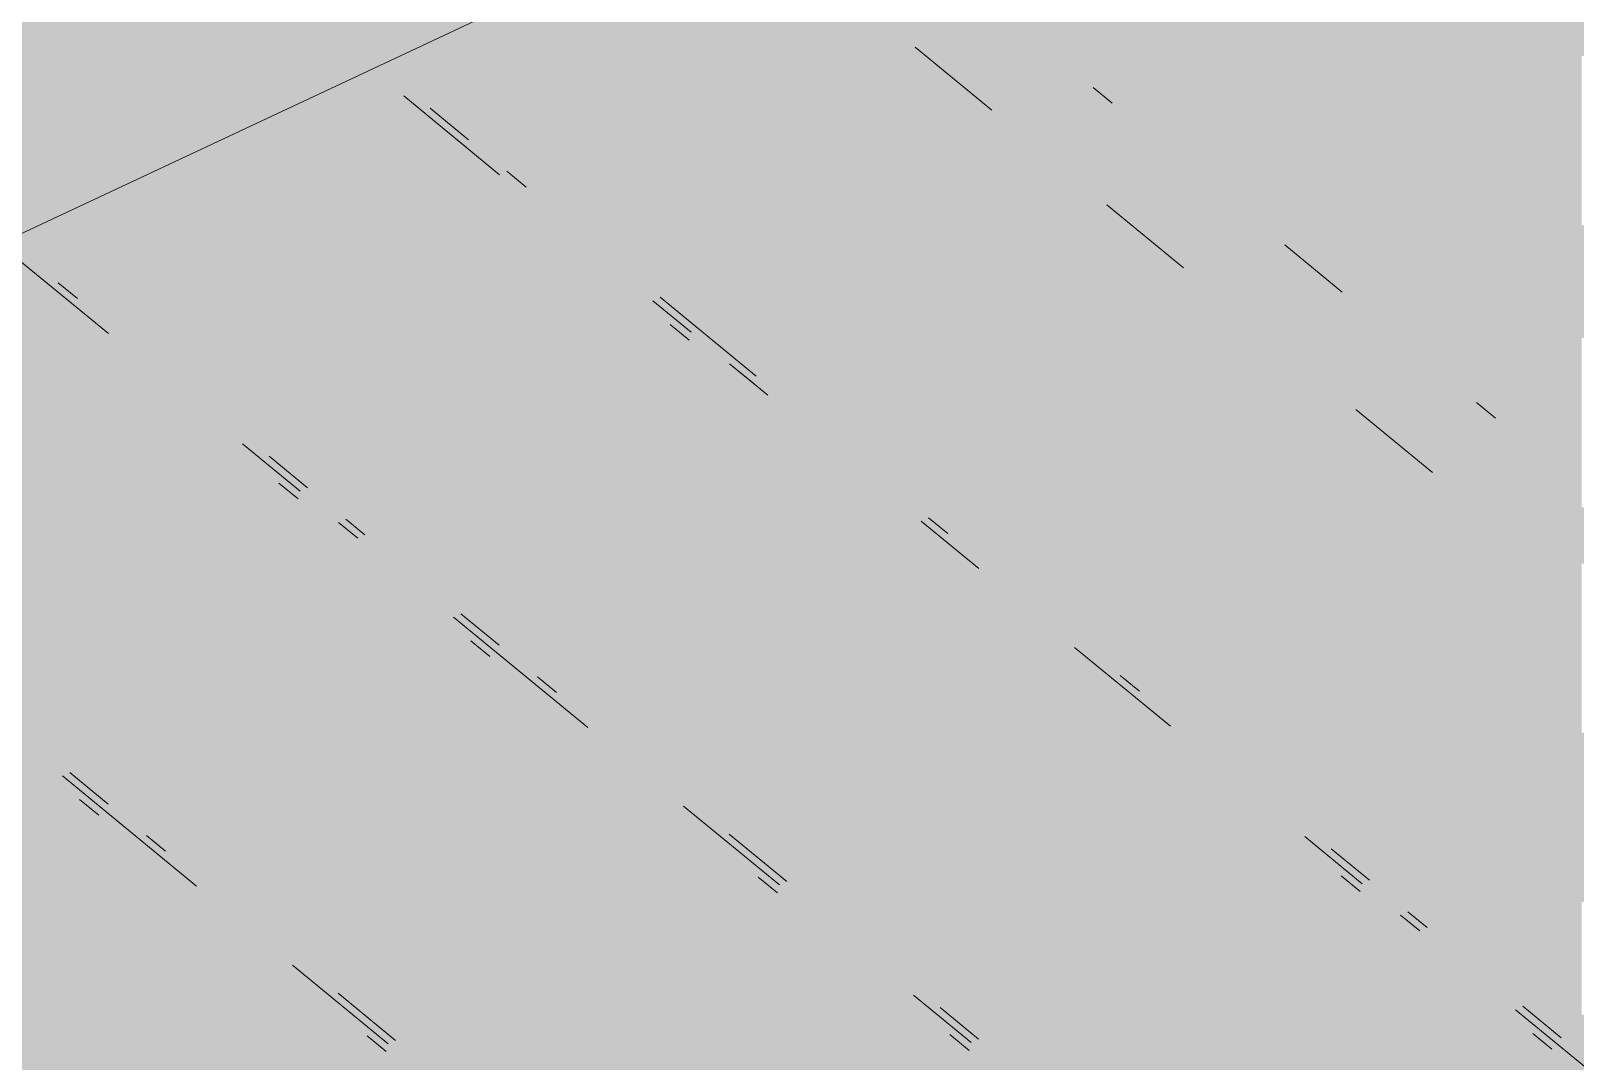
# Model space of a CAD drawing. Header units: millimetres. Extents: x 5 to 1315, y 5 to 292.
# Drawn here: x 1187.166 to 1189.805, y 89.573 to 91.334 of the extents above; entities that cross this region are included whole.
import ezdxf

# ---------------------------------------------------------------- set-up
doc = ezdxf.new("R2010")
doc.units = ezdxf.units.MM
doc.layers.add('EXISTING', color=7, linetype='Continuous')
doc.layers.add('IMAGES', color=7, linetype='Continuous')

# ---------------------------------------------------------------- blocks, each defined once
blk = doc.blocks.new('SHEET_03')
at = {"layer": 'EXISTING', "color": 250, "lineweight": 9}
for p, q in [((284.6027, 89.7912), (288.3784, 91.5638)), ((288.6772, 91.3058), (288.8082, 91.1981)), ((287.8032, 91.2225), (287.967, 91.0878)), ((289.0142, 91.2102), (288.9815, 91.2371)), ((287.914, 91.1475), (287.8485, 91.2014)), ((287.9106, 91.1341), (287.8778, 91.1611)), ((288.0123, 91.0667), (287.9795, 91.0937)), ((289.0048, 91.0365), (289.1358, 90.9287)), ((289.4074, 90.887), (289.3091, 90.9678)), ((287.1347, 90.951), (287.2986, 90.8163)), ((287.2455, 90.876), (287.2128, 90.903)), ((288.4054, 90.7435), (288.2416, 90.8782)), ((288.2291, 90.8723), (288.2947, 90.8185)), ((288.2913, 90.8051), (288.2585, 90.832)), ((288.3602, 90.7646), (288.4257, 90.7108)), ((288.402, 90.7301), (288.3693, 90.7571)), ((289.6695, 90.6715), (289.6367, 90.6984)), ((289.4307, 90.6863), (289.5618, 90.5786)), ((287.5279, 90.6278), (287.6262, 90.547)), ((287.6387, 90.5528), (287.5732, 90.6067)), ((287.6228, 90.5336), (287.59, 90.5605)), ((287.6917, 90.4931), (287.7245, 90.4662)), ((287.737, 90.472), (287.7042, 90.499)), ((288.6878, 90.4953), (288.7861, 90.4145)), ((288.7331, 90.4742), (288.7003, 90.5012)), ((287.8883, 90.3315), (288.1176, 90.143)), ((287.9663, 90.2835), (287.9008, 90.3374)), ((287.9504, 90.2642), (287.9177, 90.2912)), ((288.9499, 90.2798), (289.1138, 90.1452)), ((288.0646, 90.2027), (288.0318, 90.2296)), ((289.0607, 90.2049), (289.0279, 90.2318)), ((287.2198, 90.06), (287.4492, 89.8715)), ((287.2978, 90.012), (287.2323, 90.0659)), ((287.282, 89.9927), (287.2492, 90.0196)), ((288.2815, 90.0083), (288.4453, 89.8736)), ((287.3961, 89.9312), (287.3634, 89.9581)), ((288.4578, 89.8795), (288.3595, 89.9603)), ((289.3431, 89.9566), (289.4414, 89.8758)), ((289.4539, 89.8817), (289.3883, 89.9356)), ((288.4419, 89.8602), (288.4091, 89.8872)), ((289.438, 89.8624), (289.4052, 89.8893)), ((289.5069, 89.822), (289.5397, 89.795)), ((289.5522, 89.8009), (289.5194, 89.8278)), ((287.613, 89.7368), (287.7768, 89.6021)), ((287.7893, 89.608), (287.691, 89.6888)), ((288.6746, 89.6851), (288.7729, 89.6043)), ((288.7854, 89.6102), (288.7199, 89.664)), ((289.7035, 89.6604), (289.9328, 89.4718)), ((289.7815, 89.6124), (289.716, 89.6662)), ((287.7734, 89.5887), (287.7406, 89.6156)), ((288.7695, 89.5909), (288.7368, 89.6178)), ((289.7656, 89.5931), (289.7329, 89.62))]:
    blk.add_line(p, q, dxfattribs=at)
at = {"layer": 'IMAGES', "color": 7}
for points in [[(280.9509, 91.2906), (287.4073, 91.2906), (280.9509, 91.387), (287.4073, 91.387)], [(287.4073, 91.2906), (287.6, 91.2906), (287.4073, 91.387), (287.6, 91.387)], [(287.6, 91.2906), (287.6964, 91.2906), (287.6, 91.387), (287.6964, 91.387)], [(287.6964, 91.2906), (287.7927, 91.2906), (287.6964, 91.387), (287.7927, 91.387)], [(287.7927, 91.2906), (287.8891, 91.2906), (287.7927, 91.387), (287.8891, 91.387)], [(287.8891, 91.2906), (287.9855, 91.2906), (287.8891, 91.387), (287.9855, 91.387)], [(287.9855, 91.2906), (288.0818, 91.2906), (287.9855, 91.387), (288.0818, 91.387)], [(288.0818, 91.2906), (288.1782, 91.2906), (288.0818, 91.387), (288.1782, 91.387)], [(288.1782, 91.2906), (288.4673, 91.2906), (288.1782, 91.387), (288.4673, 91.387)], [(288.4673, 91.2906), (288.5636, 91.2906), (288.4673, 91.387), (288.5636, 91.387)], [(288.5636, 91.2906), (288.66, 91.2906), (288.5636, 91.387), (288.66, 91.387)], [(288.66, 91.2906), (288.8527, 91.2906), (288.66, 91.387), (288.8527, 91.387)], [(288.8527, 91.2906), (288.9491, 91.2906), (288.8527, 91.387), (288.9491, 91.387)], [(288.9491, 91.2906), (289.0455, 91.2906), (288.9491, 91.387), (289.0455, 91.387)], [(289.0455, 91.2906), (289.6236, 91.2906), (289.0455, 91.387), (289.6236, 91.387)], [(289.6236, 91.2906), (289.72, 91.2906), (289.6236, 91.387), (289.72, 91.387)], [(289.72, 91.2906), (289.9127, 91.2906), (289.72, 91.387), (289.9127, 91.387)], [(281.1436, 91.1942), (287.3109, 91.1942), (281.1436, 91.2906), (287.3109, 91.2906)], [(287.3109, 91.1942), (287.4073, 91.1942), (287.3109, 91.2906), (287.4073, 91.2906)], [(287.4073, 91.0978), (287.5036, 91.0978), (287.4073, 91.2906), (287.5036, 91.2906)], [(287.5036, 91.1942), (287.6, 91.1942), (287.5036, 91.2906), (287.6, 91.2906)], [(287.6, 91.1942), (287.6964, 91.1942), (287.6, 91.2906), (287.6964, 91.2906)], [(287.6964, 91.1942), (287.7927, 91.1942), (287.6964, 91.2906), (287.7927, 91.2906)], [(287.7927, 91.1942), (287.8891, 91.1942), (287.7927, 91.2906), (287.8891, 91.2906)], [(287.8891, 91.1942), (287.9855, 91.1942), (287.8891, 91.2906), (287.9855, 91.2906)], [(287.9855, 91.1942), (288.0818, 91.1942), (287.9855, 91.2906), (288.0818, 91.2906)], [(288.0818, 91.0978), (288.1782, 91.0978), (288.0818, 91.2906), (288.1782, 91.2906)], [(288.1782, 91.1942), (288.4673, 91.1942), (288.1782, 91.2906), (288.4673, 91.2906)], [(288.4673, 91.1942), (288.5636, 91.1942), (288.4673, 91.2906), (288.5636, 91.2906)], [(288.5636, 91.1942), (288.66, 91.1942), (288.5636, 91.2906), (288.66, 91.2906)], [(288.66, 91.1942), (288.8527, 91.1942), (288.66, 91.2906), (288.8527, 91.2906)], [(288.8527, 91.1942), (288.9491, 91.1942), (288.8527, 91.2906), (288.9491, 91.2906)], [(288.9491, 91.1942), (289.0455, 91.1942), (288.9491, 91.2906), (289.0455, 91.2906)], [(289.0455, 91.1942), (289.1418, 91.1942), (289.0455, 91.2906), (289.1418, 91.2906)], [(289.1418, 91.1942), (289.6236, 91.1942), (289.1418, 91.2906), (289.6236, 91.2906)], [(289.6236, 91.1942), (289.72, 91.1942), (289.6236, 91.2906), (289.72, 91.2906)], [(289.72, 91.1942), (289.8164, 91.1942), (289.72, 91.2906), (289.8164, 91.2906)], [(287.0218, 91.0978), (287.3109, 91.0978), (287.0218, 91.1942), (287.3109, 91.1942)], [(287.3109, 91.0978), (287.4073, 91.0978), (287.3109, 91.1942), (287.4073, 91.1942)], [(287.5036, 91.0978), (287.6, 91.0978), (287.5036, 91.1942), (287.6, 91.1942)], [(287.6, 91.0978), (287.6964, 91.0978), (287.6, 91.1942), (287.6964, 91.1942)], [(287.6964, 91.0978), (287.7927, 91.0978), (287.6964, 91.1942), (287.7927, 91.1942)], [(287.7927, 91.0978), (287.9855, 91.0978), (287.7927, 91.1942), (287.9855, 91.1942)], [(287.9855, 91.0978), (288.0818, 91.0978), (287.9855, 91.1942), (288.0818, 91.1942)], [(288.1782, 91.0978), (288.66, 91.0978), (288.1782, 91.1942), (288.66, 91.1942)], [(288.66, 91.0978), (288.7564, 91.0978), (288.66, 91.1942), (288.7564, 91.1942)], [(288.7564, 91.0978), (288.8527, 91.0978), (288.7564, 91.1942), (288.8527, 91.1942)], [(288.8527, 91.0978), (289.1418, 91.0978), (288.8527, 91.1942), (289.1418, 91.1942)], [(289.1418, 91.0978), (289.2382, 91.0978), (289.1418, 91.1942), (289.2382, 91.1942)], [(289.2382, 91.0978), (289.3345, 91.0978), (289.2382, 91.1942), (289.3345, 91.1942)], [(289.3345, 91.0978), (289.72, 91.0978), (289.3345, 91.1942), (289.72, 91.1942)], [(289.72, 91.0978), (289.8164, 91.0978), (289.72, 91.1942), (289.8164, 91.1942)], [(287.1182, 91.0014), (287.2145, 91.0014), (287.1182, 91.0978), (287.2145, 91.0978)], [(287.2145, 91.0014), (287.3109, 91.0014), (287.2145, 91.0978), (287.3109, 91.0978)], [(287.3109, 91.0014), (287.4073, 91.0014), (287.3109, 91.0978), (287.4073, 91.0978)], [(287.4073, 91.0014), (287.5036, 91.0014), (287.4073, 91.0978), (287.5036, 91.0978)], [(287.5036, 91.0014), (287.6, 91.0014), (287.5036, 91.0978), (287.6, 91.0978)], [(287.6, 91.0014), (287.6964, 91.0014), (287.6, 91.0978), (287.6964, 91.0978)], [(287.6964, 91.0014), (287.8891, 91.0014), (287.6964, 91.0978), (287.8891, 91.0978)], [(287.8891, 91.0014), (288.0818, 91.0014), (287.8891, 91.0978), (288.0818, 91.0978)], [(288.0818, 91.0014), (288.1782, 91.0014), (288.0818, 91.0978), (288.1782, 91.0978)], [(288.1782, 91.0014), (288.2745, 91.0014), (288.1782, 91.0978), (288.2745, 91.0978)], [(288.2745, 91.0014), (288.7564, 91.0014), (288.2745, 91.0978), (288.7564, 91.0978)], [(288.7564, 91.0014), (288.8527, 91.0014), (288.7564, 91.0978), (288.8527, 91.0978)], [(288.8527, 91.0014), (288.9491, 91.0014), (288.8527, 91.0978), (288.9491, 91.0978)], [(288.9491, 91.0014), (289.0455, 91.0014), (288.9491, 91.0978), (289.0455, 91.0978)], [(289.0455, 91.0014), (289.1418, 91.0014), (289.0455, 91.0978), (289.1418, 91.0978)], [(289.1418, 91.0014), (289.2382, 91.0014), (289.1418, 91.0978), (289.2382, 91.0978)], [(289.2382, 91.0014), (289.3345, 91.0014), (289.2382, 91.0978), (289.3345, 91.0978)], [(289.3345, 91.0014), (289.4309, 91.0014), (289.3345, 91.0978), (289.4309, 91.0978)], [(289.4309, 91.0014), (289.8164, 91.0014), (289.4309, 91.0978), (289.8164, 91.0978)], [(287.0218, 90.905), (287.2145, 90.905), (287.0218, 91.0014), (287.2145, 91.0014)], [(287.2145, 90.905), (287.3109, 90.905), (287.2145, 91.0014), (287.3109, 91.0014)], [(287.3109, 90.8086), (287.4073, 90.8086), (287.3109, 91.0014), (287.4073, 91.0014)], [(287.4073, 90.8086), (287.5036, 90.8086), (287.4073, 91.0014), (287.5036, 91.0014)], [(287.5036, 90.905), (287.8891, 90.905), (287.5036, 91.0014), (287.8891, 91.0014)], [(287.8891, 90.905), (287.9855, 90.905), (287.8891, 91.0014), (287.9855, 91.0014)], [(287.9855, 90.905), (288.0818, 90.905), (287.9855, 91.0014), (288.0818, 91.0014)], [(288.0818, 90.905), (288.1782, 90.905), (288.0818, 91.0014), (288.1782, 91.0014)], [(288.1782, 90.905), (288.2745, 90.905), (288.1782, 91.0014), (288.2745, 91.0014)], [(288.2745, 90.905), (288.3709, 90.905), (288.2745, 91.0014), (288.3709, 91.0014)], [(288.3709, 90.905), (288.8527, 90.905), (288.3709, 91.0014), (288.8527, 91.0014)], [(288.8527, 90.905), (288.9491, 90.905), (288.8527, 91.0014), (288.9491, 91.0014)], [(288.9491, 90.905), (289.0455, 90.905), (288.9491, 91.0014), (289.0455, 91.0014)], [(289.0455, 90.905), (289.1418, 90.905), (289.0455, 91.0014), (289.1418, 91.0014)], [(289.1418, 90.905), (289.3345, 90.905), (289.1418, 91.0014), (289.3345, 91.0014)], [(289.3345, 90.905), (289.4309, 90.905), (289.3345, 91.0014), (289.4309, 91.0014)], [(289.4309, 90.905), (289.5273, 90.905), (289.4309, 91.0014), (289.5273, 91.0014)], [(289.5273, 90.905), (290.0091, 90.905), (289.5273, 91.0014), (290.0091, 91.0014)], [(287.1182, 90.8086), (287.2145, 90.8086), (287.1182, 90.905), (287.2145, 90.905)], [(287.2145, 90.8086), (287.3109, 90.8086), (287.2145, 90.905), (287.3109, 90.905)], [(287.5036, 90.8086), (288.0818, 90.8086), (287.5036, 90.905), (288.0818, 90.905)], [(288.0818, 90.8086), (288.1782, 90.8086), (288.0818, 90.905), (288.1782, 90.905)], [(288.1782, 90.8086), (288.2745, 90.8086), (288.1782, 90.905), (288.2745, 90.905)], [(288.2745, 90.8086), (288.3709, 90.8086), (288.2745, 90.905), (288.3709, 90.905)], [(288.3709, 90.8086), (288.9491, 90.8086), (288.3709, 90.905), (288.9491, 90.905)], [(288.9491, 90.8086), (289.0455, 90.8086), (288.9491, 90.905), (289.0455, 90.905)], [(289.0455, 90.8086), (289.1418, 90.8086), (289.0455, 90.905), (289.1418, 90.905)], [(289.1418, 90.8086), (289.2382, 90.8086), (289.1418, 90.905), (289.2382, 90.905)], [(289.2382, 90.8086), (289.3345, 90.8086), (289.2382, 90.905), (289.3345, 90.905)], [(289.3345, 90.8086), (289.4309, 90.8086), (289.3345, 90.905), (289.4309, 90.905)], [(289.4309, 90.8086), (289.5273, 90.8086), (289.4309, 90.905), (289.5273, 90.905)], [(289.5273, 90.8086), (289.6236, 90.8086), (289.5273, 90.905), (289.6236, 90.905)], [(289.6236, 90.8086), (289.72, 90.8086), (289.6236, 90.905), (289.72, 90.905)], [(289.72, 90.8086), (290.1055, 90.8086), (289.72, 90.905), (290.1055, 90.905)], [(287.0218, 90.7122), (287.2145, 90.7122), (287.0218, 90.8086), (287.2145, 90.8086)], [(287.2145, 90.7122), (287.3109, 90.7122), (287.2145, 90.8086), (287.3109, 90.8086)], [(287.3109, 90.7122), (287.4073, 90.7122), (287.3109, 90.8086), (287.4073, 90.8086)], [(287.4073, 90.7122), (287.5036, 90.7122), (287.4073, 90.8086), (287.5036, 90.8086)], [(287.5036, 90.7122), (287.6, 90.7122), (287.5036, 90.8086), (287.6, 90.8086)], [(287.6, 90.7122), (288.1782, 90.7122), (287.6, 90.8086), (288.1782, 90.8086)], [(288.1782, 90.7122), (288.2745, 90.7122), (288.1782, 90.8086), (288.2745, 90.8086)], [(288.2745, 90.7122), (288.4673, 90.7122), (288.2745, 90.8086), (288.4673, 90.8086)], [(288.4673, 90.7122), (288.5636, 90.7122), (288.4673, 90.8086), (288.5636, 90.8086)], [(288.5636, 90.7122), (288.66, 90.7122), (288.5636, 90.8086), (288.66, 90.8086)], [(288.66, 90.7122), (289.1418, 90.7122), (288.66, 90.8086), (289.1418, 90.8086)], [(289.1418, 90.7122), (289.2382, 90.7122), (289.1418, 90.8086), (289.2382, 90.8086)], [(289.2382, 90.7122), (289.6236, 90.7122), (289.2382, 90.8086), (289.6236, 90.8086)], [(289.6236, 90.7122), (289.72, 90.7122), (289.6236, 90.8086), (289.72, 90.8086)], [(289.72, 90.7122), (289.8164, 90.7122), (289.72, 90.8086), (289.8164, 90.8086)], [(286.9255, 90.6158), (287.2145, 90.6158), (286.9255, 90.7122), (287.2145, 90.7122)], [(287.2145, 90.6158), (287.3109, 90.6158), (287.2145, 90.7122), (287.3109, 90.7122)], [(287.3109, 90.6158), (287.4073, 90.6158), (287.3109, 90.7122), (287.4073, 90.7122)], [(287.4073, 90.6158), (287.5036, 90.6158), (287.4073, 90.7122), (287.5036, 90.7122)], [(287.5036, 90.6158), (287.6, 90.6158), (287.5036, 90.7122), (287.6, 90.7122)], [(287.6, 90.6158), (287.6964, 90.6158), (287.6, 90.7122), (287.6964, 90.7122)], [(287.6964, 90.6158), (287.7927, 90.6158), (287.6964, 90.7122), (287.7927, 90.7122)], [(287.7927, 90.6158), (288.2745, 90.6158), (287.7927, 90.7122), (288.2745, 90.7122)], [(288.2745, 90.6158), (288.3709, 90.6158), (288.2745, 90.7122), (288.3709, 90.7122)], [(288.3709, 90.6158), (288.4673, 90.6158), (288.3709, 90.7122), (288.4673, 90.7122)], [(288.4673, 90.6158), (288.5636, 90.6158), (288.4673, 90.7122), (288.5636, 90.7122)], [(288.5636, 90.6158), (288.66, 90.6158), (288.5636, 90.7122), (288.66, 90.7122)], [(288.66, 90.6158), (288.7564, 90.6158), (288.66, 90.7122), (288.7564, 90.7122)], [(288.7564, 90.6158), (289.2382, 90.6158), (288.7564, 90.7122), (289.2382, 90.7122)], [(289.2382, 90.6158), (289.3345, 90.6158), (289.2382, 90.7122), (289.3345, 90.7122)], [(289.3345, 90.6158), (289.4309, 90.6158), (289.3345, 90.7122), (289.4309, 90.7122)], [(289.4309, 90.6158), (289.5273, 90.6158), (289.4309, 90.7122), (289.5273, 90.7122)], [(289.5273, 90.6158), (289.6236, 90.6158), (289.5273, 90.7122), (289.6236, 90.7122)], [(289.6236, 90.6158), (289.72, 90.6158), (289.6236, 90.7122), (289.72, 90.7122)], [(289.72, 90.6158), (289.8164, 90.6158), (289.72, 90.7122), (289.8164, 90.7122)], [(286.8291, 90.5194), (287.4073, 90.5194), (286.8291, 90.6158), (287.4073, 90.6158)], [(287.4073, 90.5194), (287.5036, 90.5194), (287.4073, 90.6158), (287.5036, 90.6158)], [(287.5036, 90.5194), (287.6964, 90.5194), (287.5036, 90.6158), (287.6964, 90.6158)], [(287.6964, 90.5194), (287.7927, 90.5194), (287.6964, 90.6158), (287.7927, 90.6158)], [(287.7927, 90.5194), (287.8891, 90.5194), (287.7927, 90.6158), (287.8891, 90.6158)], [(287.8891, 90.5194), (288.3709, 90.5194), (287.8891, 90.6158), (288.3709, 90.6158)], [(288.3709, 90.5194), (288.4673, 90.5194), (288.3709, 90.6158), (288.4673, 90.6158)], [(288.4673, 90.5194), (288.5636, 90.5194), (288.4673, 90.6158), (288.5636, 90.6158)], [(288.5636, 90.5194), (288.7564, 90.5194), (288.5636, 90.6158), (288.7564, 90.6158)], [(288.7564, 90.5194), (288.8527, 90.5194), (288.7564, 90.6158), (288.8527, 90.6158)], [(288.8527, 90.5194), (289.2382, 90.5194), (288.8527, 90.6158), (289.2382, 90.6158)], [(289.2382, 90.5194), (289.3345, 90.5194), (289.2382, 90.6158), (289.3345, 90.6158)], [(289.3345, 90.5194), (289.4309, 90.5194), (289.3345, 90.6158), (289.4309, 90.6158)], [(289.4309, 90.5194), (289.5273, 90.5194), (289.4309, 90.6158), (289.5273, 90.6158)], [(289.5273, 90.423), (289.6236, 90.423), (289.5273, 90.6158), (289.6236, 90.6158)], [(289.6236, 90.5194), (289.72, 90.5194), (289.6236, 90.6158), (289.72, 90.6158)], [(289.72, 90.5194), (289.8164, 90.5194), (289.72, 90.6158), (289.8164, 90.6158)], [(287.0218, 90.423), (287.6, 90.423), (287.0218, 90.5194), (287.6, 90.5194)], [(287.6, 90.423), (287.6964, 90.423), (287.6, 90.5194), (287.6964, 90.5194)], [(287.6964, 90.423), (287.7927, 90.423), (287.6964, 90.5194), (287.7927, 90.5194)], [(287.7927, 90.423), (287.8891, 90.423), (287.7927, 90.5194), (287.8891, 90.5194)], [(287.8891, 90.423), (287.9855, 90.423), (287.8891, 90.5194), (287.9855, 90.5194)], [(287.9855, 90.423), (288.4673, 90.423), (287.9855, 90.5194), (288.4673, 90.5194)], [(288.4673, 90.423), (288.5636, 90.423), (288.4673, 90.5194), (288.5636, 90.5194)], [(288.5636, 90.423), (288.66, 90.423), (288.5636, 90.5194), (288.66, 90.5194)], [(288.66, 90.423), (288.8527, 90.423), (288.66, 90.5194), (288.8527, 90.5194)], [(288.8527, 90.423), (288.9491, 90.423), (288.8527, 90.5194), (288.9491, 90.5194)], [(288.9491, 90.423), (289.4309, 90.423), (288.9491, 90.5194), (289.4309, 90.5194)], [(289.4309, 90.423), (289.5273, 90.423), (289.4309, 90.5194), (289.5273, 90.5194)], [(289.6236, 90.423), (289.72, 90.423), (289.6236, 90.5194), (289.72, 90.5194)], [(289.72, 90.423), (289.9127, 90.423), (289.72, 90.5194), (289.9127, 90.5194)], [(287.1182, 90.3266), (287.6, 90.3266), (287.1182, 90.423), (287.6, 90.423)], [(287.6, 90.3266), (287.6964, 90.3266), (287.6, 90.423), (287.6964, 90.423)], [(287.6964, 90.3266), (287.7927, 90.3266), (287.6964, 90.423), (287.7927, 90.423)], [(287.7927, 90.3266), (287.8891, 90.3266), (287.7927, 90.423), (287.8891, 90.423)], [(287.8891, 90.3266), (287.9855, 90.3266), (287.8891, 90.423), (287.9855, 90.423)], [(287.9855, 90.3266), (288.5636, 90.3266), (287.9855, 90.423), (288.5636, 90.423)], [(288.5636, 90.3266), (288.66, 90.3266), (288.5636, 90.423), (288.66, 90.423)], [(288.66, 90.3266), (288.7564, 90.3266), (288.66, 90.423), (288.7564, 90.423)], [(288.7564, 90.3266), (288.8527, 90.3266), (288.7564, 90.423), (288.8527, 90.423)], [(288.8527, 90.3266), (288.9491, 90.3266), (288.8527, 90.423), (288.9491, 90.423)], [(288.9491, 90.3266), (289.0455, 90.3266), (288.9491, 90.423), (289.0455, 90.423)], [(289.0455, 90.3266), (289.6236, 90.3266), (289.0455, 90.423), (289.6236, 90.423)], [(289.6236, 90.3266), (289.72, 90.3266), (289.6236, 90.423), (289.72, 90.423)], [(289.72, 90.3266), (289.8164, 90.3266), (289.72, 90.423), (289.8164, 90.423)], [(287.1182, 90.2302), (287.2145, 90.2302), (287.1182, 90.3266), (287.2145, 90.3266)], [(287.2145, 90.2302), (287.6964, 90.2302), (287.2145, 90.3266), (287.6964, 90.3266)], [(287.6964, 90.2302), (287.7927, 90.2302), (287.6964, 90.3266), (287.7927, 90.3266)], [(287.7927, 90.2302), (287.8891, 90.2302), (287.7927, 90.3266), (287.8891, 90.3266)], [(287.8891, 90.2302), (288.0818, 90.2302), (287.8891, 90.3266), (288.0818, 90.3266)], [(288.0818, 90.2302), (288.1782, 90.2302), (288.0818, 90.3266), (288.1782, 90.3266)], [(288.1782, 90.2302), (288.7564, 90.2302), (288.1782, 90.3266), (288.7564, 90.3266)], [(288.7564, 90.2302), (288.8527, 90.2302), (288.7564, 90.3266), (288.8527, 90.3266)], [(288.8527, 90.2302), (289.0455, 90.2302), (288.8527, 90.3266), (289.0455, 90.3266)], [(289.0455, 90.2302), (289.1418, 90.2302), (289.0455, 90.3266), (289.1418, 90.3266)], [(289.1418, 90.2302), (289.2382, 90.2302), (289.1418, 90.3266), (289.2382, 90.3266)], [(289.2382, 90.2302), (289.6236, 90.2302), (289.2382, 90.3266), (289.6236, 90.3266)], [(289.6236, 90.2302), (289.72, 90.2302), (289.6236, 90.3266), (289.72, 90.3266)], [(289.72, 90.2302), (289.8164, 90.2302), (289.72, 90.3266), (289.8164, 90.3266)], [(287.1182, 90.1338), (287.2145, 90.1338), (287.1182, 90.2302), (287.2145, 90.2302)], [(287.2145, 90.1338), (287.3109, 90.1338), (287.2145, 90.2302), (287.3109, 90.2302)], [(287.3109, 90.1338), (287.7927, 90.1338), (287.3109, 90.2302), (287.7927, 90.2302)], [(287.7927, 90.1338), (287.8891, 90.1338), (287.7927, 90.2302), (287.8891, 90.2302)], [(287.8891, 90.1338), (287.9855, 90.1338), (287.8891, 90.2302), (287.9855, 90.2302)], [(287.9855, 90.1338), (288.1782, 90.1338), (287.9855, 90.2302), (288.1782, 90.2302)], [(288.1782, 90.1338), (288.3709, 90.1338), (288.1782, 90.2302), (288.3709, 90.2302)], [(288.3709, 90.1338), (288.8527, 90.1338), (288.3709, 90.2302), (288.8527, 90.2302)], [(288.8527, 90.1338), (288.9491, 90.1338), (288.8527, 90.2302), (288.9491, 90.2302)], [(288.9491, 90.1338), (289.1418, 90.1338), (288.9491, 90.2302), (289.1418, 90.2302)], [(289.1418, 90.1338), (289.2382, 90.1338), (289.1418, 90.2302), (289.2382, 90.2302)], [(289.2382, 90.1338), (289.3345, 90.1338), (289.2382, 90.2302), (289.3345, 90.2302)], [(289.3345, 90.1338), (289.8164, 90.1338), (289.3345, 90.2302), (289.8164, 90.2302)], [(287.1182, 90.0374), (287.3109, 90.0374), (287.1182, 90.1338), (287.3109, 90.1338)], [(287.3109, 90.0374), (287.4073, 90.0374), (287.3109, 90.1338), (287.4073, 90.1338)], [(287.4073, 90.0374), (287.8891, 90.0374), (287.4073, 90.1338), (287.8891, 90.1338)], [(287.8891, 90.0374), (287.9855, 90.0374), (287.8891, 90.1338), (287.9855, 90.1338)], [(287.9855, 90.0374), (288.0818, 90.0374), (287.9855, 90.1338), (288.0818, 90.1338)], [(288.0818, 90.0374), (288.2745, 90.0374), (288.0818, 90.1338), (288.2745, 90.1338)], [(288.2745, 90.0374), (288.3709, 90.0374), (288.2745, 90.1338), (288.3709, 90.1338)], [(288.3709, 90.0374), (288.4673, 90.0374), (288.3709, 90.1338), (288.4673, 90.1338)], [(288.4673, 90.0374), (288.9491, 90.0374), (288.4673, 90.1338), (288.9491, 90.1338)], [(288.9491, 90.0374), (289.0455, 90.0374), (288.9491, 90.1338), (289.0455, 90.1338)], [(289.0455, 90.0374), (289.1418, 90.0374), (289.0455, 90.1338), (289.1418, 90.1338)], [(289.1418, 90.0374), (289.2382, 90.0374), (289.1418, 90.1338), (289.2382, 90.1338)], [(289.2382, 90.0374), (289.3345, 90.0374), (289.2382, 90.1338), (289.3345, 90.1338)], [(289.3345, 90.0374), (289.4309, 90.0374), (289.3345, 90.1338), (289.4309, 90.1338)], [(289.4309, 90.0374), (289.9127, 90.0374), (289.4309, 90.1338), (289.9127, 90.1338)], [(287.1182, 89.941), (287.2145, 89.941), (287.1182, 90.0374), (287.2145, 90.0374)], [(287.2145, 89.941), (287.3109, 89.941), (287.2145, 90.0374), (287.3109, 90.0374)], [(287.3109, 89.941), (287.4073, 89.941), (287.3109, 90.0374), (287.4073, 90.0374)], [(287.4073, 89.941), (287.5036, 89.941), (287.4073, 90.0374), (287.5036, 90.0374)], [(287.5036, 89.941), (288.0818, 89.941), (287.5036, 90.0374), (288.0818, 90.0374)], [(288.0818, 89.941), (288.1782, 89.941), (288.0818, 90.0374), (288.1782, 90.0374)], [(288.1782, 89.941), (288.2745, 89.941), (288.1782, 90.0374), (288.2745, 90.0374)], [(288.2745, 89.941), (288.3709, 89.941), (288.2745, 90.0374), (288.3709, 90.0374)], [(288.3709, 89.941), (288.4673, 89.941), (288.3709, 90.0374), (288.4673, 90.0374)], [(288.4673, 89.941), (288.5636, 89.941), (288.4673, 90.0374), (288.5636, 90.0374)], [(288.5636, 89.941), (289.0455, 89.941), (288.5636, 90.0374), (289.0455, 90.0374)], [(289.0455, 89.941), (289.1418, 89.941), (289.0455, 90.0374), (289.1418, 90.0374)], [(289.1418, 89.941), (289.2382, 89.941), (289.1418, 90.0374), (289.2382, 90.0374)], [(289.2382, 89.941), (289.3345, 89.941), (289.2382, 90.0374), (289.3345, 90.0374)], [(289.3345, 89.941), (289.4309, 89.941), (289.3345, 90.0374), (289.4309, 90.0374)], [(289.4309, 89.941), (289.5273, 89.941), (289.4309, 90.0374), (289.5273, 90.0374)], [(289.5273, 89.941), (290.0091, 89.941), (289.5273, 90.0374), (290.0091, 90.0374)], [(287.1182, 89.8446), (287.2145, 89.8446), (287.1182, 89.941), (287.2145, 89.941)], [(287.2145, 89.8446), (287.3109, 89.8446), (287.2145, 89.941), (287.3109, 89.941)], [(287.3109, 89.8446), (287.5036, 89.8446), (287.3109, 89.941), (287.5036, 89.941)], [(287.5036, 89.8446), (287.6, 89.8446), (287.5036, 89.941), (287.6, 89.941)], [(287.6, 89.8446), (287.6964, 89.8446), (287.6, 89.941), (287.6964, 89.941)], [(287.6964, 89.8446), (288.1782, 89.8446), (287.6964, 89.941), (288.1782, 89.941)], [(288.1782, 89.8446), (288.2745, 89.8446), (288.1782, 89.941), (288.2745, 89.941)], [(288.2745, 89.8446), (288.3709, 89.8446), (288.2745, 89.941), (288.3709, 89.941)], [(288.3709, 89.8446), (288.4673, 89.8446), (288.3709, 89.941), (288.4673, 89.941)], [(288.4673, 89.8446), (288.5636, 89.8446), (288.4673, 89.941), (288.5636, 89.941)], [(288.5636, 89.8446), (288.66, 89.8446), (288.5636, 89.941), (288.66, 89.941)], [(288.66, 89.8446), (289.3345, 89.8446), (288.66, 89.941), (289.3345, 89.941)], [(289.3345, 89.8446), (289.5273, 89.8446), (289.3345, 89.941), (289.5273, 89.941)], [(289.5273, 89.8446), (289.6236, 89.8446), (289.5273, 89.941), (289.6236, 89.941)], [(289.6236, 89.8446), (289.72, 89.8446), (289.6236, 89.941), (289.72, 89.941)], [(289.72, 89.8446), (290.1055, 89.8446), (289.72, 89.941), (290.1055, 89.941)], [(287.1182, 89.7482), (287.2145, 89.7482), (287.1182, 89.8446), (287.2145, 89.8446)], [(287.2145, 89.6518), (287.4073, 89.6518), (287.2145, 89.8446), (287.4073, 89.8446)], [(287.4073, 89.7482), (287.5036, 89.7482), (287.4073, 89.8446), (287.5036, 89.8446)], [(287.5036, 89.7482), (287.6964, 89.7482), (287.5036, 89.8446), (287.6964, 89.8446)], [(287.6964, 89.7482), (287.7927, 89.7482), (287.6964, 89.8446), (287.7927, 89.8446)], [(287.7927, 89.7482), (288.2745, 89.7482), (287.7927, 89.8446), (288.2745, 89.8446)], [(288.2745, 89.7482), (288.3709, 89.7482), (288.2745, 89.8446), (288.3709, 89.8446)], [(288.3709, 89.7482), (288.4673, 89.7482), (288.3709, 89.8446), (288.4673, 89.8446)], [(288.4673, 89.7482), (288.5636, 89.7482), (288.4673, 89.8446), (288.5636, 89.8446)], [(288.5636, 89.7482), (288.66, 89.7482), (288.5636, 89.8446), (288.66, 89.8446)], [(288.66, 89.7482), (288.7564, 89.7482), (288.66, 89.8446), (288.7564, 89.8446)], [(288.7564, 89.7482), (288.8527, 89.7482), (288.7564, 89.8446), (288.8527, 89.8446)], [(288.8527, 89.7482), (289.3345, 89.7482), (288.8527, 89.8446), (289.3345, 89.8446)], [(289.3345, 89.7482), (289.4309, 89.7482), (289.3345, 89.8446), (289.4309, 89.8446)], [(289.4309, 89.7482), (289.5273, 89.7482), (289.4309, 89.8446), (289.5273, 89.8446)], [(289.5273, 89.7482), (289.6236, 89.7482), (289.5273, 89.8446), (289.6236, 89.8446)], [(289.6236, 89.7482), (289.72, 89.7482), (289.6236, 89.8446), (289.72, 89.8446)], [(289.72, 89.7482), (289.8164, 89.7482), (289.72, 89.8446), (289.8164, 89.8446)], [(287.1182, 89.6518), (287.2145, 89.6518), (287.1182, 89.7482), (287.2145, 89.7482)], [(287.4073, 89.6518), (287.5036, 89.6518), (287.4073, 89.7482), (287.5036, 89.7482)], [(287.5036, 89.6518), (287.6, 89.6518), (287.5036, 89.7482), (287.6, 89.7482)], [(287.6, 89.6518), (287.7927, 89.6518), (287.6, 89.7482), (287.7927, 89.7482)], [(287.7927, 89.6518), (287.8891, 89.6518), (287.7927, 89.7482), (287.8891, 89.7482)], [(287.8891, 89.6518), (288.3709, 89.6518), (287.8891, 89.7482), (288.3709, 89.7482)], [(288.3709, 89.6518), (288.5636, 89.6518), (288.3709, 89.7482), (288.5636, 89.7482)], [(288.5636, 89.6518), (288.7564, 89.6518), (288.5636, 89.7482), (288.7564, 89.7482)], [(288.7564, 89.6518), (288.8527, 89.6518), (288.7564, 89.7482), (288.8527, 89.7482)], [(288.8527, 89.6518), (288.9491, 89.6518), (288.8527, 89.7482), (288.9491, 89.7482)], [(288.9491, 89.6518), (289.4309, 89.6518), (288.9491, 89.7482), (289.4309, 89.7482)], [(289.4309, 89.6518), (289.5273, 89.6518), (289.4309, 89.7482), (289.5273, 89.7482)], [(289.5273, 89.6518), (289.6236, 89.6518), (289.5273, 89.7482), (289.6236, 89.7482)], [(289.6236, 89.6518), (289.72, 89.6518), (289.6236, 89.7482), (289.72, 89.7482)], [(289.72, 89.6518), (289.8164, 89.6518), (289.72, 89.7482), (289.8164, 89.7482)], [(287.1182, 89.5554), (287.2145, 89.5554), (287.1182, 89.6518), (287.2145, 89.6518)], [(287.2145, 89.5554), (287.3109, 89.5554), (287.2145, 89.6518), (287.3109, 89.6518)], [(287.3109, 89.5554), (287.5036, 89.5554), (287.3109, 89.6518), (287.5036, 89.6518)], [(287.5036, 89.5554), (287.6, 89.5554), (287.5036, 89.6518), (287.6, 89.6518)], [(287.6, 89.5554), (287.6964, 89.5554), (287.6, 89.6518), (287.6964, 89.6518)], [(287.6964, 89.5554), (287.8891, 89.5554), (287.6964, 89.6518), (287.8891, 89.6518)], [(287.8891, 89.5554), (287.9855, 89.5554), (287.8891, 89.6518), (287.9855, 89.6518)], [(287.9855, 89.5554), (288.5636, 89.5554), (287.9855, 89.6518), (288.5636, 89.6518)], [(288.5636, 89.5554), (288.66, 89.5554), (288.5636, 89.6518), (288.66, 89.6518)], [(288.66, 89.5554), (288.8527, 89.5554), (288.66, 89.6518), (288.8527, 89.6518)], [(288.8527, 89.5554), (288.9491, 89.5554), (288.8527, 89.6518), (288.9491, 89.6518)], [(288.9491, 89.5554), (289.0455, 89.5554), (288.9491, 89.6518), (289.0455, 89.6518)], [(289.0455, 89.5554), (289.5273, 89.5554), (289.0455, 89.6518), (289.5273, 89.6518)], [(289.5273, 89.5554), (289.6236, 89.5554), (289.5273, 89.6518), (289.6236, 89.6518)], [(289.6236, 89.5554), (289.72, 89.5554), (289.6236, 89.6518), (289.72, 89.6518)], [(289.72, 89.5554), (289.9127, 89.5554), (289.72, 89.6518), (289.9127, 89.6518)]]:
    blk.add_solid(points, dxfattribs=at)

msp = doc.modelspace()

# ---------------------------------------------------------------- block references
msp.add_blockref('SHEET_03', (900, 0))

doc.saveas('drawing.dxf')
